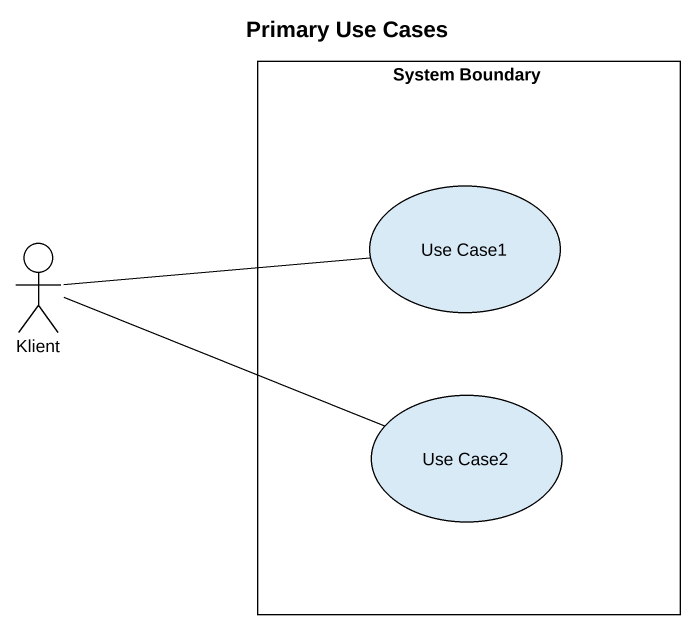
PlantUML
@startuml
title Primary Use Cases
rectangle "System Boundary" as System_Boundary {
  usecase "Use Case1" as Use_Case1
  usecase "Use Case2" as Use_Case2
}
actor Klient
Klient -right- Use_Case1
Klient -right- Use_Case2
@enduml
